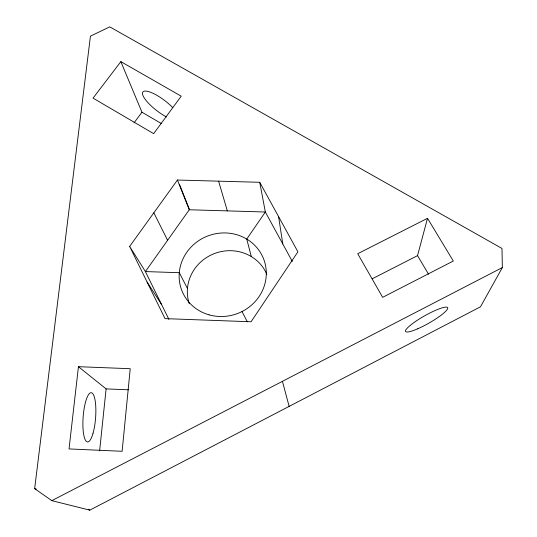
<?xml version="1.0" encoding="UTF-8"?>
<svg xmlns="http://www.w3.org/2000/svg" width="537" height="537" viewBox="0 0 537 537"><rect width="100%" height="100%" fill="white"/><g stroke="black" fill="none" stroke-linecap="round" stroke-linejoin="round"><path stroke-width="0.81" d="M99.607 450.926L106.111 388.895L78.436 366.69L69.038 448.932L122.127 451.288L130.222 368.711L78.436 366.69M34.65 488.643L90.438 36.16L109.743 26.85L501.994 248.463L502.35 267.56L480.487 306.795L89.793 510.15L51.814 500.645L34.65 488.643L36.254 489.086M428.56 274.246L417.531 255.639L427.512 218.304L357.723 253.726L382.646 297.337L453.315 261.022L427.512 218.304M292.336 261.492L265.345 212.008L189.272 209.766L145.406 271.568L168.933 319.455M129.645 246.429L177.432 180.029L259.733 182.298L297.914 251.813L251.068 321.77L165.027 318.622L129.645 246.429L145.406 271.568L179.298 272.702L187.46 288.53M134.008 122.906L141.949 112.233L120.859 61.634L93.049 98.13L153.656 133.653L181.217 96.183L120.859 61.634M51.814 500.645L502.35 267.56M372.201 278.804L417.531 255.639M106.111 388.895L128.397 389.795M141.949 112.233L161.335 123.523M88.424 509.204L89.793 510.15M147.111 282.066L161.684 304.701M242.026 311.554L247.349 321.824M153.844 212.806L167.604 240.294M177.432 180.029L189.272 209.766M179.439 184.251L189.581 209.772M218.599 181.164L227.332 210.887M282.435 381.337L289.134 406.395M251.303 256.565L246.752 239.079L265.345 212.008L259.733 182.298M278.582 216.619L282.804 244.02M189.199 303.499A41.51 39.537 -20.3 0 1 214.625 253.477A41.51 39.537 -20.3 0 1 266.802 274.239M166.49 116.945A22.567 6.417 37.3 0 1 142.802 92.082A22.567 6.417 37.3 0 1 172.719 107.601M417.799 328.751A24.205 4.236 -29.5 0 0 447.683 307.661A24.205 4.236 -29.5 0 0 414.349 322.281A24.205 4.236 -29.5 0 0 417.799 328.751M209.128 314.863A43.839 41.53 -19.7 0 0 265.385 264.768A43.839 41.53 -19.7 0 0 193.669 244.543A43.839 41.53 -19.7 0 0 209.128 314.863M93.049 433.198A24.709 6.243 -85.7 0 0 92.176 393.064A24.709 6.243 -85.7 0 0 82.899 425.7A24.709 6.243 -85.7 0 0 93.049 433.198"/></g></svg>
